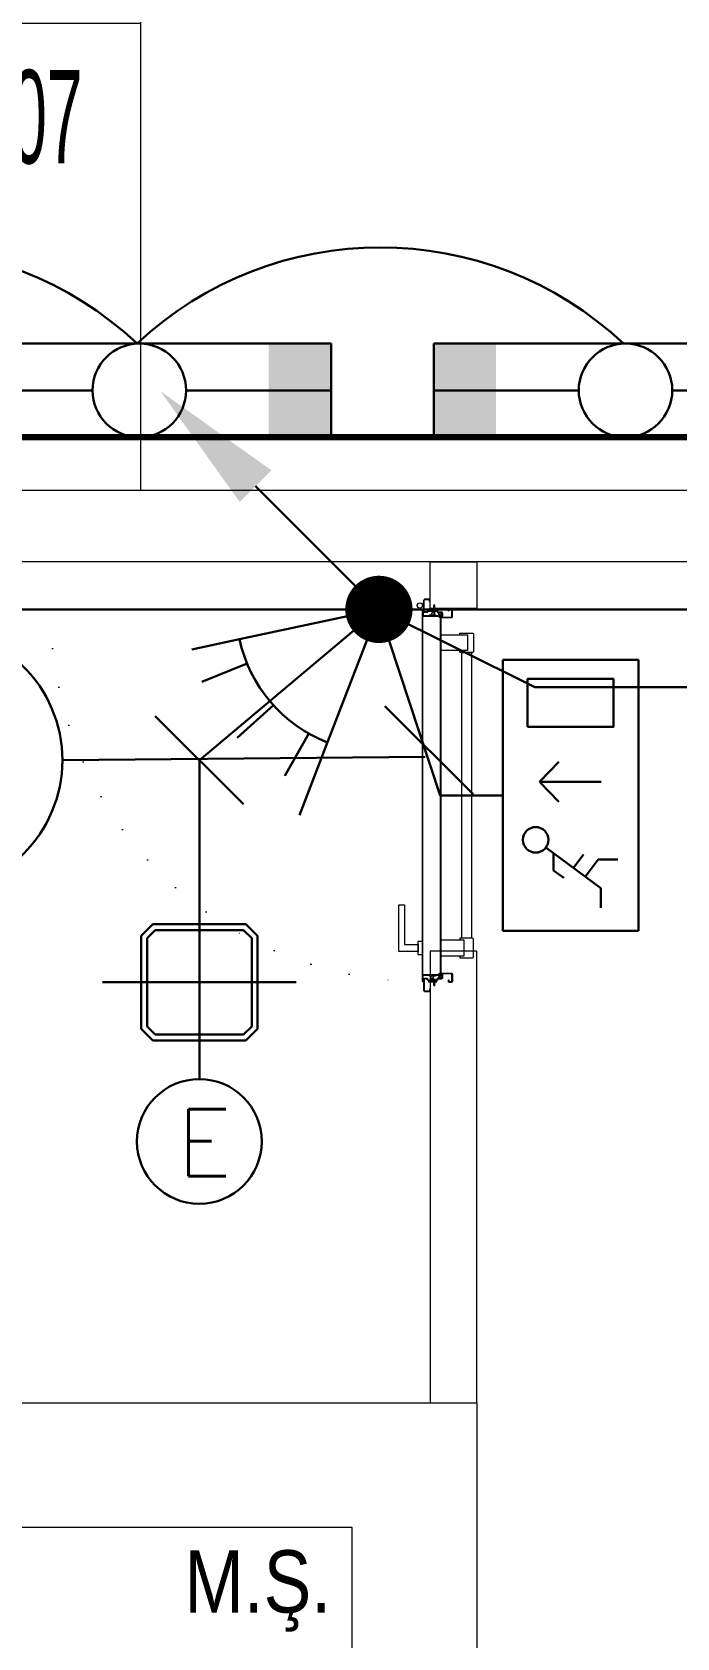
# Model space of a CAD drawing. Header units: metres. Extents: x -13316 to 152404, y -3899 to 30226.
# Drawn here: x 9192 to 9399, y 2415 to 2930 of the extents above; entities that cross this region are included whole.
import ezdxf
from ezdxf.enums import TextEntityAlignment as Align

# ---------------------------------------------------------------- set-up
doc = ezdxf.new("R2010")
doc.units = ezdxf.units.M
doc.header["$LTSCALE"] = 100
doc.header["$MEASUREMENT"] = 0
doc.linetypes.add('DOT2', pattern=[0.125, 0, -0.125])
doc.linetypes.add('HIDDEN', pattern=[0.375, 0.25, -0.125])
doc.layers.get('0').update_dxf_attribs({"color": 9, "lineweight": 9})
for name, color, linetype, lineweight in [('00', 9, 'Continuous', 9), ('01', 9, 'Continuous', 9), ('06D', 9, 'Continuous', 9), ('10', 9, 'Continuous', 9), ('14', 9, 'Continuous', 9), ('20', 9, 'DOT2', 9), ('21', 9, 'Continuous', 9), ('21_mahal200', 9, 'Continuous', 9), ('E-1x8 W ACİL ÇIKIŞ ARMATÜRÜ (TİP2)', 7, 'Continuous', 30), ('E-2x18(W) PL DOWNLIGHT ARMATÜR (SIVAÜSTÜ)', 7, 'Continuous', 30), ('E-2x36 W SIVAÜSTÜ FLUORESAN ARMATÜR (ETANŞ)', 7, 'Continuous', 30), ('E-ACİL AYDINLATMA KİTİ', 7, 'Continuous', 30), ('E-DUVARA MONTE PIR (HAREKET SENSÖRÜ)', 7, 'Continuous', 30), ('E-KABLO', 7, 'Continuous', 30), ('E-LINYE', 7, 'Continuous', 30), ('E-YUKARI ÇIKAN HAT', 7, 'Continuous', 30)]:
    doc.layers.add(name, color=color, linetype=linetype, lineweight=lineweight)
doc.styles.add('Arial', font='arial.ttf', dxfattribs={"height": 2.5})
doc.styles.add('E-YAZI', font='txttw.shx')
doc.styles.add('MuuM_TEXT-STANDART', font='ARIALN.TTF')
doc.dimstyles.new('MuuM_DIM200', dxfattribs={"dimscale": 20, "dimtxt": 2, "dimasz": 1, "dimexe": 1, "dimexo": 1, "dimgap": 1, "dimtad": 1, "dimdec": 1, "dimrnd": 0.5, "dimdsep": 46, "dimtxsty": 'MuuM_TEXT-STANDART', "dimblk": 'ARCHTICK', "dimcen": 0, "dimdle": 0.15, "dimclrd": 256, "dimclre": 256, "dimclrt": 256, "dimadec": 0, "dimazin": 0, "dimtfac": 5, "dimtdec": 1, "dimtix": 1, "dimtmove": 2, "dimatfit": 3, "dimldrblk": 'DOT', "dimfxl": 3, "dimfxlon": 1, "dimtolj": 1, "dimlwd": -1, "dimlwe": -1, "dimarcsym": 0})

# ---------------------------------------------------------------- blocks, each defined once
blk = doc.blocks.new('100_YUKARI ÇIKAN HAT')
at = {"layer": 'E-YUKARI ÇIKAN HAT', "color": 3, "linetype": 'Continuous'}
blk.add_line((2.472, 2.471), (0, 0), dxfattribs=at)
at = {"layer": 'E-YUKARI ÇIKAN HAT', "color": 4, "linetype": 'Continuous', "const_width": 0.675}
blk.add_lwpolyline([(-0.338, 0, 1), (0.337, 0, 1)], format="xyb", close=True, dxfattribs=at)
at = {"layer": 'E-YUKARI ÇIKAN HAT', "color": 3, "linetype": 'Continuous'}
blk.add_solid([(2.154, 2.789), (2.79, 2.152), (4.382, 4.379)], dxfattribs=at)
blk = doc.blocks.new('100_DUVARA MONTE PIR (HAREKET SENSÖRÜ)')
at = {"layer": 'E-DUVARA MONTE PIR (HAREKET SENSÖRÜ)', "color": 4}
for p, q in [((3.645, 1.193), (2.717, 0.889)), ((2.717, 0.889), (0, 0)), ((3.799, 0.528), (2.831, 0.393)), ((0, 0), (2.232, -1.786)), ((3.751, -0.797), (2.796, -0.594)), ((3.311, -1.936), (2.468, -1.443)), ((2.232, -1.786), (3.454, -2.765))]:
    blk.add_line(p, q, dxfattribs=at)
blk.add_arc((0, 0), 2.859, 321.3229, 18.1202, dxfattribs=at)
blk = doc.blocks.new('100_1x8 W ACİL ÇIKIŞ ARMATÜRÜ (TİP2)')
at = {"layer": 'E-1x8 W ACİL ÇIKIŞ ARMATÜRÜ (TİP2)', "color": 4}
for p, q in [((-3.4, 0), (-3.4, 3.4)), ((-3.4, 3.4), (3.4, 3.4)), ((3.4, 3.4), (3.4, 0)), ((3.4, 0), (-3.4, 0))]:
    blk.add_line(p, q, dxfattribs=at)
at = {"layer": 'E-1x8 W ACİL ÇIKIŞ ARMATÜRÜ (TİP2)', "color": 1}
for p, q in [((-0.16, 1.989), (0.335, 2.471)), ((0.34, 2.476), (0.34, 0.934)), ((0.34, 2.476), (0.84, 1.989)), ((-1.305, 2.317), (-2.331, 0.937)), ((-1.882, 2.125), (-2.072, 1.87)), ((-1.448, 2.125), (-1.882, 2.125)), ((-1.484, 1.378), (-1.818, 1.627)), ((-1.608, 1.01), (-2.039, 1.33)), ((-2.821, 0.937), (-2.331, 0.937)), ((-1.608, 1.01), (-1.608, 0.516))]:
    blk.add_line(p, q, dxfattribs=at)
blk.add_lwpolyline([(1.715, 2.777), (2.92, 2.777), (2.92, 0.623), (1.715, 0.623)], close=True, dxfattribs=at)
blk.add_circle((-1.115, 2.574), 0.32, dxfattribs=at)
blk = doc.blocks.new('100_2x18(W) PL DOWNLIGHT ARMATÜR (SIVAÜSTÜ)')
at = {"layer": 'E-2x18(W) PL DOWNLIGHT ARMATÜR (SIVAÜSTÜ)', "color": 4, "ltscale": 0.4}
for q in [(0, 25), (0, 25), (-25, 0), (-25, 0), (0, -25), (25, 0), (0, -25), (25, 0)]:
    blk.add_line((0, 0), q, dxfattribs=at)
at = {"layer": 'E-2x18(W) PL DOWNLIGHT ARMATÜR (SIVAÜSTÜ)', "color": 4}
for p, q in [((-12, 15), (-15, 12)), ((-11.38, 13.5), (-13.5, 11.38)), ((12, 15), (-12, 15)), ((11.38, 13.5), (-11.38, 13.5)), ((13.5, 11.38), (11.38, 13.5)), ((15, 12), (12, 15)), ((-15, 12), (-15, -12)), ((-13.5, 11.38), (-13.5, -11.38)), ((13.5, -11.38), (13.5, 11.38)), ((15, -12), (15, 12)), ((-15, -12), (-12, -15)), ((-13.5, -11.38), (-11.38, -13.5)), ((11.38, -13.5), (13.5, -11.38)), ((12, -15), (15, -12)), ((-12, -15), (12, -15)), ((-11.38, -13.5), (11.38, -13.5))]:
    blk.add_line(p, q, dxfattribs=at)
blk = doc.blocks.new('100_ACİL AYDINLATMA KİTİ')
at = {"layer": 'E-ACİL AYDINLATMA KİTİ', "color": 3}
blk.add_circle((0, 0), 1.251, dxfattribs=at)
at = {"layer": 'E-ACİL AYDINLATMA KİTİ', "color": 3, "style": 'E-YAZI'}
blk.add_text('E', height=1.34, dxfattribs=at).set_placement((-0.448, -0.694))
blk = doc.blocks.new('100_2x36 W SIVAÜSTÜ FLUORESAN ARMATÜR (ETANŞ)')
at = {"layer": 'E-2x36 W SIVAÜSTÜ FLUORESAN ARMATÜR (ETANŞ)', "color": 4}
for p, q in [((-6.15, 1.5), (6.15, 1.5)), ((-6.15, 1.5), (-6.15, -1.5)), ((6.15, 1.5), (6.15, -1.5)), ((-1.5, 0), (-6.15, 0)), ((1.5, 0), (6.15, 0)), ((-6.15, -1.5), (6.15, -1.5))]:
    blk.add_line(p, q, dxfattribs=at)
blk.add_circle((0, 0), 1.5, dxfattribs=at)
for points in [[(-4.15, 1.5), (-4.15, -1.5), (-6.15, 1.5), (-6.15, -1.5)], [(4.15, 1.5), (4.15, -1.5), (6.15, 1.5), (6.15, -1.5)]]:
    blk.add_solid(points, dxfattribs=at)
blk = doc.blocks.new('2.bod.sitatik')
at = {"layer": '01'}
blk.add_lwpolyline([(8420, -6500), (8420, -6500), (8420, -6460), (8420, -6150), (9220, -6150), (9220, -6190), (8470, -6190), (8470, -6460), (9015, -6460), (9015, -6545), (9220, -6545), (9220, -6585), (8975, -6585), (8975, -6500), (8470, -6500), (8470, -6585), (8420, -6585), (8420, -6500)], dxfattribs=at)
blk = doc.blocks.new('p-işyeri')
at = {"color": 0, "const_width": 2}
blk.add_lwpolyline([(200, 0), (200, 700), (-200, 700), (-200, 0)], close=True, dxfattribs=at)
blk = doc.blocks.new('*U21')
at = {"ltscale": 15}
for p, q in [((-24.9, 0.9), (-25.7, 0)), ((-24.9, -0.9), (-25.7, 0)), ((-22.9, 1.5), (-24.9, 0.9)), ((-22.9, 1.5), (-22.9, -1.5)), ((-21.2, -2.7), (-18.1, 2.8)), ((-21, -2.7), (-17.9, 2.7)), ((-19.7, -2.7), (-16.6, 2.8)), ((-19.5, -2.7), (-16.4, 2.7)), ((-18.5, 1.5), (-18.3, 2)), ((-18.2, -2.7), (-15.1, 2.8)), ((-18, -2.7), (-14.9, 2.7)), ((-17, 1.5), (-16.8, 2)), ((-16.7, -2.7), (-13.6, 2.8)), ((-16.5, -2.7), (-13.4, 2.7)), ((-15.5, 1.5), (-15.3, 2)), ((-15.2, -2.7), (-12.1, 2.8)), ((-15, -2.7), (-11.9, 2.7)), ((-14, 1.5), (-13.8, 2)), ((-13.7, -2.7), (-10.6, 2.8)), ((-13.5, -2.7), (-10.4, 2.7)), ((-12.5, 1.5), (-12.3, 2)), ((-12.2, -2.7), (-9.1, 2.8)), ((-12, -2.7), (-8.9, 2.7)), ((-11, 1.5), (-10.8, 2)), ((-10.7, -2.7), (-7.6, 2.8)), ((-10.5, -2.7), (-7.4, 2.7)), ((-9.5, 1.5), (-9.3, 2)), ((-9.2, -2.7), (-6.1, 2.8)), ((-9, -2.7), (-5.9, 2.7)), ((-8, 1.5), (-7.8, 2)), ((-7.7, -2.7), (-4.6, 2.8)), ((-7.5, -2.7), (-4.4, 2.7)), ((-6.5, 1.5), (-6.3, 2)), ((-6.2, -2.7), (-3.1, 2.8)), ((-6, -2.7), (-2.9, 2.7)), ((-5, 1.5), (-4.8, 2)), ((-4.7, -2.7), (-1.6, 2.8)), ((-4.5, -2.7), (-1.4, 2.7)), ((-3.5, 1.5), (-3.3, 2)), ((-2, 1.5), (-1.8, 2)), ((-0.5, 4.2), (-1.5, 1.5)), ((0, 0.5), (-0.6, 0.5)), ((-24.9, -0.9), (-22.9, -1.5)), ((-8.6, -1.5), (-22.9, -1.5)), ((-21.2, -2.7), (-20.9, -1.5)), ((-20.3, -1.5), (-19.1, -1.5)), ((-19.7, -2.7), (-19.4, -1.5)), ((-18.8, -1.5), (-17.6, -1.5)), ((-18.2, -2.7), (-17.9, -1.5)), ((-17.3, -1.5), (-16.1, -1.5)), ((-16.7, -2.7), (-16.4, -1.5)), ((-15.8, -1.5), (-14.6, -1.5)), ((-15.2, -2.7), (-14.9, -1.5)), ((-14.3, -1.5), (-13.1, -1.5)), ((-13.7, -2.7), (-13.4, -1.5)), ((-12.8, -1.5), (-11.6, -1.5)), ((-12.2, -2.7), (-11.9, -1.5)), ((-11.3, -1.5), (-10.1, -1.5)), ((-10.7, -2.7), (-10.4, -1.5)), ((-9.8, -1.5), (-8.6, -1.5)), ((-9.2, -2.7), (-8.9, -1.5)), ((-8.3, -1.5), (-7.1, -1.5)), ((-7.7, -2.7), (-7.4, -1.5)), ((-6.8, -1.5), (-5.6, -1.5)), ((-6.2, -2.7), (-5.9, -1.5)), ((-5.3, -1.5), (-4.1, -1.5)), ((-4.7, -2.7), (-4.4, -1.5)), ((-3.8, -1.5), (-2.1, -1.5)), ((-0.5, -4.2), (-1.5, -1.5)), ((0, -0.5), (-0.6, -0.5))]:
    blk.add_line(p, q, dxfattribs=at)
for p, q in [((-6.9, 1.5), (-22.9, 1.5)), ((-17.4, 1.5), (-18.6, 1.5)), ((-15.9, 1.5), (-17.1, 1.5)), ((-14.4, 1.5), (-15.6, 1.5)), ((-12.9, 1.5), (-14.1, 1.5)), ((-11.4, 1.5), (-12.6, 1.5)), ((-9.9, 1.5), (-11.1, 1.5)), ((-8.4, 1.5), (-9.6, 1.5)), ((-6.9, 1.5), (-8.1, 1.5)), ((-5.4, 1.5), (-6.6, 1.5)), ((-3.9, 1.5), (-5.1, 1.5)), ((-2.4, 1.5), (-3.6, 1.5)), ((-1.5, 1.5), (-2.1, 1.5)), ((0, 0.5), (0, 4.1)), ((-1.5, -1.5), (-2.1, -1.5)), ((0, -0.5), (0, -4.1))]:
    blk.add_line(p, q)
for centre, radius, start, end in [((-26, 3.9), 3.92, 274.361, 322.10246), ((-26, -3.9), 3.92, 37.89754, 85.639), ((-18, 2.8), 0.0971, 330.32042, 150.32042), ((-16.5, 2.8), 0.0971, 330.32042, 150.32042), ((-15, 2.8), 0.0971, 330.32042, 150.32042), ((-13.5, 2.8), 0.0971, 330.32042, 150.32042), ((-12, 2.8), 0.0971, 330.32042, 150.32042), ((-10.5, 2.8), 0.0971, 330.32042, 150.32042), ((-9, 2.8), 0.0971, 330.32042, 150.32042), ((-7.5, 2.8), 0.0971, 330.32042, 150.32042), ((-6, 2.8), 0.0971, 330.32042, 150.32042), ((-4.5, 2.8), 0.0971, 330.32042, 150.32042), ((-3, 2.8), 0.0971, 330.32042, 150.32042), ((-1.5, 2.8), 0.0971, 330.32042, 150.32042), ((-0.6, 0), 0.486, 90, 270), ((-0.3, 4.1), 0.25, 0, 150.08641), ((-21.1, -2.7), 0.0971, 150.32042, 330.32042), ((-19.6, -2.7), 0.0971, 150.32042, 330.32042), ((-18.1, -2.7), 0.0971, 150.32042, 330.32042), ((-16.6, -2.7), 0.0971, 150.32042, 330.32042), ((-15.1, -2.7), 0.0971, 150.32042, 330.32042), ((-13.6, -2.7), 0.0971, 150.32042, 330.32042), ((-12.1, -2.7), 0.0971, 150.32042, 330.32042), ((-10.6, -2.7), 0.0971, 150.32042, 330.32042), ((-9.1, -2.7), 0.0971, 150.32042, 330.32042), ((-7.6, -2.7), 0.0971, 150.32042, 330.32042), ((-6.1, -2.7), 0.0971, 150.32042, 330.32042), ((-4.6, -2.7), 0.0971, 150.32042, 330.32042), ((-0.3, -4.1), 0.25, 209.91359, 0)]:
    blk.add_arc(centre, radius, start, end, dxfattribs=at)
blk = doc.blocks.new('conta')
at = {"ltscale": 10}
for p, q in [((-2649.87, 5345.53), (-2649.81, 5345.61)), ((-2649.25, 5345.41), (-2649.09, 5345.51)), ((-2649.88, 5344.46), (-2649.78, 5344.3)), ((-2649.78, 5344.3), (-2649.74, 5344.3)), ((-2649.72, 5345.4), (-2649.28, 5345.4)), ((-2648.97, 5344.05), (-2648.78, 5343.8)), ((-2648.87, 5344.09), (-2648.7, 5343.86)), ((-2648.83, 5344.87), (-2648.56, 5345.24)), ((-2648.77, 5345.12), (-2648.63, 5345.3)), ((-2648.71, 5343.79), (-2648.71, 5343.79)), ((-2648.56, 5345.31), (-2648.56, 5345.31))]:
    blk.add_line(p, q, dxfattribs=at)
for centre, radius, start, end in [((-2653.03, 5345), 3.19, 350.46739, 8.93723), ((-2649.83, 5345.5), 0.05, 140.63452, 188.93723), ((-2649.74, 5345.58), 0.0696, 22.24275, 159.25804), ((-2649.08, 5345.49), 0.03, 4.79721, 123.00619), ((-2650.22, 5344.99), 1.27, 338.70659, 23.04177), ((-2649.01, 5345.57), 0.05, 18.79511, 42.1429), ((-2651.17, 5344.83), 2.33, 7.58966, 18.79511), ((-2649.87, 5344.47), 0.02, 170.46739, 213.74513), ((-2650.94, 5345.01), 1.24, 340.33821, 16.77718), ((-2649.74, 5344.58), 0.03, 160.33821, 273.26661), ((-2649.72, 5345.37), 0.03, 90, 196.77718), ((-2649.56, 5341.55), 3.01, 80.43616, 93.26661), ((-2649.28, 5345.45), 0.05, 270, 303.00619), ((-2649.22, 5344.14), 0.231, 353.95711, 81.90038), ((-2649.06, 5344.54), 0.03, 260.43616, 338.70659), ((-2648.89, 5344.11), 0.1, 173.95711, 217.26527), ((-2658.2, 5345.19), 9.36, 353.68569, 357.8537), ((-2648.79, 5344.15), 0.1, 173.68569, 217.26527), ((-2648.81, 5345.15), 0.05, 187.58966, 322.73473), ((-2648.79, 5344.84), 0.05, 142.73473, 180.2669), ((-2648.74, 5343.83), 0.05, 217.26527, 307.26527), ((-2648.74, 5343.83), 0.05, 307.26527, 37.26527), ((-2648.59, 5345.27), 0.05, 52.73473, 142.73473), ((-2648.59, 5345.27), 0.05, 322.73473, 52.73473)]:
    blk.add_arc(centre, radius, start, end, dxfattribs=at)
for points, knots in [([(-2648.98, 5345.6), (-2649, 5345.63), (-2649.09, 5345.71), (-2649.23, 5345.44), (-2649.32, 5345.74), (-2649.39, 5345.46), (-2649.51, 5345.75), (-2649.59, 5345.5), (-2649.65, 5345.57), (-2649.68, 5345.61)], [0.0086373, 0.0086373, 0.0086373, 0.0086373, 0.1097304, 0.3133405, 0.4430081, 0.5658764, 0.7165186, 0.8527974, 0.9648495, 0.9648495, 0.9648495, 0.9648495]), ([(-2649.74, 5344.31), (-2649.74, 5344.34), (-2649.7, 5344.52), (-2649.59, 5344.33), (-2649.34, 5344.36), (-2649.23, 5344.37), (-2649.18, 5344.37)], [0, 0, 0, 0, 0.1008757, 0.3841126, 0.5436166, 0.6906785, 0.6906785, 0.6906785, 0.6906785])]:
    blk.add_open_spline(points, degree=3, knots=knots, dxfattribs=at)
blk = doc.blocks.new('p-yn_sackasa')
at = {"layer": '10', "linetype": 'Continuous'}
for p, q in [((0, 6.16), (0, 6.9)), ((0.01, 6.9), (0.01, 6.15)), ((0.14, 6.9), (0.14, 6.16)), ((0.15, 6.9), (0.15, 6.16)), ((2.69, 7.16), (0.26, 7.16)), ((2.69, 7.15), (0.26, 7.15)), ((2.69, 7.02), (0.26, 7.02)), ((0.26, 7.01), (2.69, 7.01)), ((0.26, 6.05), (0.76, 6.05)), ((0.75, 6.04), (0.26, 6.04)), ((0.26, 5.91), (0.75, 5.91)), ((0.76, 5.9), (0.26, 5.9)), ((0.75, 5.91), (0.75, 6.04)), ((0.76, 5.9), (0.76, 6.05)), ((2.8, 3.29), (2.8, 6.9)), ((2.81, 3.29), (2.81, 6.9)), ((2.94, 3.29), (2.94, 6.9)), ((2.95, 3.29), (2.95, 6.9)), ((-2.19, 0), (-2.19, -0.15)), ((0.67, -0.71), (0.67, 2.27)), ((0.69, -0.71), (0.69, 2.27)), ((0.81, -0.71), (0.81, 2.27)), ((0.83, -0.71), (0.83, 2.27)), ((0.92, 2.33), (0.95, 2.32)), ((0.93, 2.34), (0.95, 2.33)), ((1.01, 2.46), (0.99, 2.47)), ((0.99, 2.46), (1.01, 2.45)), ((1.11, 2.52), (1.11, 3.73)), ((1.12, 2.52), (1.12, 3.73)), ((1.25, 3.73), (1.25, 2.52)), ((1.26, 2.52), (1.26, 3.73)), ((1.37, 3.98), (2.49, 3.98)), ((2.49, 3.97), (1.37, 3.97)), ((1.37, 3.84), (2.49, 3.84)), ((2.49, 3.83), (1.37, 3.83)), ((2.6, 3.69), (2.5, 3.36)), ((2.51, 3.35), (2.61, 3.69)), ((2.73, 3.65), (2.63, 3.32)), ((2.74, 3.64), (2.64, 3.31)), ((-2.95, -0.25), (-2.95, -1.75)), ((-2.94, -1.75), (-2.94, -0.25)), ((-2.81, -0.25), (-2.81, -1.75)), ((-2.8, -0.25), (-2.8, -1.75)), ((-2.19, 0), (-2.7, 0)), ((-2.2, -0.01), (-2.7, -0.01)), ((-2.2, -0.14), (-2.7, -0.14)), ((-2.19, -0.15), (-2.7, -0.15)), ((1.01, -1.85), (-2.7, -1.85)), ((1.01, -1.86), (-2.7, -1.86)), ((-2.7, -1.99), (1.01, -1.99)), ((1.01, -2), (-2.7, -2)), ((-2.2, -0.14), (-2.2, -0.01)), ((0.92, -0.77), (0.95, -0.76)), ((0.93, -0.78), (0.95, -0.77)), ((0.99, -0.89), (1.01, -0.88)), ((1.01, -0.89), (0.99, -0.91)), ((1.11, -0.96), (1.11, -1.75)), ((1.12, -0.96), (1.12, -1.75)), ((1.25, -0.96), (1.25, -1.75)), ((1.26, -0.96), (1.26, -1.75))]:
    blk.add_line(p, q, dxfattribs=at)
for points in [[(0.15, 2.14), (0.67, 2.14), (0.67, -0.54), (0.15, -0.54)], [(0.15, 2.14), (0.41, 2.14), (0.41, -0.54), (0.15, -0.54)]]:
    blk.add_lwpolyline(points, close=True, dxfattribs=at)
for centre, radius, start, end in [((0.26, 6.9), 0.261, 90, 180), ((0.26, 6.16), 0.261, 180, 270), ((0.26, 6.9), 0.249, 90, 180), ((0.26, 6.16), 0.249, 181.345, 271.3502), ((0.26, 6.9), 0.122, 90, 180), ((0.26, 6.16), 0.122, 180, 270), ((0.26, 6.9), 0.11, 90, 180), ((0.26, 6.16), 0.11, 180, 270), ((2.69, 6.9), 0.261, 0, 90), ((2.69, 6.9), 0.249, 0, 90), ((2.69, 6.9), 0.122, 0, 90), ((2.69, 6.9), 0.11, 0, 90), ((0.89, 2.27), 0.219, 63.2153, 180), ((0.89, 2.27), 0.206, 63.2169, 180), ((0.89, 2.27), 0.0801, 63.215, 180), ((0.89, 2.27), 0.0674, 63.2144, 180), ((1.04, 2.52), 0.206, 243.2197, 0), ((1.04, 2.52), 0.219, 243.2148, 0), ((1.04, 2.52), 0.0801, 243.2203, 0), ((1.04, 2.52), 0.0674, 243.2129, 0), ((1.37, 3.73), 0.253, 90, 180), ((1.37, 3.73), 0.24, 90, 180), ((1.37, 3.73), 0.114, 90, 180), ((1.37, 3.73), 0.101, 90, 180), ((2.49, 3.72), 0.261, 342.8602, 90), ((2.49, 3.72), 0.249, 342.8613, 90), ((2.49, 3.72), 0.122, 342.8607, 90), ((2.49, 3.72), 0.11, 342.8621, 90), ((2.72, 3.29), 0.232, 162.8601, 0), ((2.72, 3.29), 0.219, 162.8613, 0), ((2.72, 3.29), 0.0927, 162.8605, 0), ((2.72, 3.29), 0.0801, 162.8624, 0), ((-2.7, -0.25), 0.253, 90, 180), ((-2.7, -1.75), 0.253, 180, 270), ((-2.7, -0.25), 0.24, 90, 180), ((-2.7, -1.75), 0.24, 180, 270), ((-2.7, -0.25), 0.114, 90, 180), ((-2.7, -1.75), 0.114, 180, 270), ((-2.7, -0.25), 0.101, 90, 180), ((-2.7, -1.75), 0.101, 180, 270), ((0.89, -0.71), 0.219, 180, 296.785), ((0.89, -0.71), 0.206, 180, 296.7851), ((0.89, -0.71), 0.0801, 180, 296.785), ((0.89, -0.71), 0.0674, 180, 180.5245), ((0.89, -0.71), 0.0674, 180, 296.7871), ((1.04, -0.96), 0.219, 0, 116.7854), ((1.04, -0.96), 0.206, 0, 116.7836), ((1.04, -0.96), 0.0801, 0, 116.7811), ((1.04, -0.96), 0.0674, 0, 116.7871), ((1.01, -1.75), 0.114, 270, 0), ((1.01, -1.75), 0.24, 270, 0), ((1.01, -1.75), 0.101, 270, 0), ((1.01, -1.75), 0.253, 270, 0)]:
    blk.add_arc(centre, radius, start, end, dxfattribs=at)
at = {"layer": '10', "xscale": 0.0842696629213483, "yscale": 0.0842696629213483, "zscale": 0.0842696629213483}
blk.add_blockref('*U21', (0.95, 1.35), dxfattribs=at)
at = {"layer": '14', "xscale": -0.7887640449438696, "yscale": 0.7887640449438696, "zscale": 0.7887640449438204, "rotation": 90}
blk.add_blockref('conta', (4217.78, -2086.42), dxfattribs=at)
blk = doc.blocks.new('*U623')
at = {"layer": '06D'}
for points in [[(9.87, 4.76), (9.87, 11.01), (24.87, 11.01), (24.87, 9.14), (12.12, 9.14), (12.12, 9.14), (12.12, 4.76), (9.87, 4.76)], [(8.8, 3.51), (8.8, 4.76), (13.2, 4.76), (13.2, 3.51), (8.8, 3.51)]]:
    blk.add_lwpolyline(points, dxfattribs=at)
for points in [[(8.5, -9.99), (13.5, -9.99), (13.5, -2.49), (8.5, -2.49)], [(111.5, -11.11), (106.5, -11.11), (106.5, -2.49), (111.5, -2.49)], [(105.87, -12.36), (14.12, -12.36), (14.12, -9.23), (105.87, -9.23)]]:
    blk.add_lwpolyline(points, close=True, dxfattribs=at)
for points in [[(8.5, -8.61), (7.87, -8.61), (7.87, -12.61, 0.414214), (8.25, -12.98), (13.75, -12.98, 0.414214), (14.12, -12.61), (14.12, -8.61), (13.5, -8.61)], [(111.5, -8.61), (112.12, -8.61), (112.12, -12.61, -0.414214), (111.75, -12.98), (106.25, -12.98, -0.414214), (105.87, -12.61), (105.87, -8.61), (106.5, -8.61)]]:
    blk.add_lwpolyline(points, format="xyb", dxfattribs=at)
at = {"layer": '10', "ltscale": 10}
for p, q in [((0.3, 3.41), (0.3, 3.29)), ((119.6, 3.51), (0.4, 3.51)), ((0.4, 3.19), (2.25, 3.19)), ((119.54, 3.36), (0.45, 3.36)), ((0.45, 3.36), (0.45, 3.34)), ((0.45, 3.34), (2.35, 3.34)), ((2, 0.88), (1, 0.88)), ((2, 0.88), (1, 0.88)), ((2, 0.68), (1, 0.68)), ((2, 0.68), (1, 0.68)), ((1, 0.28), (2, -0.37)), ((1, 0.28), (2, -0.37)), ((2, -0.37), (2, 1.13)), ((2, 1.13), (2.3, 1.13)), ((2, -0.37), (2, 1.13)), ((2, 1.13), (2.3, 1.13)), ((2.3, 3.14), (2.3, -2.39)), ((2.3, 1.13), (2.3, -0.37)), ((2.3, 1.13), (2.3, -0.37)), ((2.45, 3.24), (2.45, -2.29)), ((117.55, 3.24), (117.55, -2.29)), ((119.54, 3.34), (117.65, 3.34)), ((117.7, 3.14), (117.7, -2.39)), ((117.7, 1.13), (118, 1.13)), ((117.7, 0.69), (117.7, 1.13)), ((117.7, -0.81), (117.7, 0.69)), ((119.6, 3.19), (117.75, 3.19)), ((118, 1.13), (118, 0.69)), ((118, 0.69), (118, -0.81)), ((119, 0.04), (118, 0.69)), ((119.55, 3.36), (119.55, 3.34)), ((119.7, 3.41), (119.7, 3.29)), ((120.84, 2.95), (120.84, 3.38)), ((120.84, 2.95), (120.84, 3.38)), ((121.05, 2.95), (121.05, 3.38)), ((121.05, 2.95), (121.05, 3.38)), ((121.22, 3.11), (121.05, 3.11)), ((121.22, 3.11), (121.05, 3.11)), ((121.22, 3.11), (121.22, 3.24)), ((121.22, 3.11), (121.22, 3.24)), ((121.6, 3.68), (121.73, 3.58)), ((121.6, 3.68), (121.73, 3.58)), ((2, -0.81), (2, -0.37)), ((2, -0.81), (2, -0.37)), ((2.3, -0.81), (2, -0.81)), ((2.3, -0.81), (2, -0.81)), ((2.3, -0.37), (2.3, -0.81)), ((2.3, -0.37), (2.3, -0.81)), ((117.6, -2.49), (2.4, -2.49)), ((117.5, -2.34), (2.5, -2.34)), ((118, -0.81), (117.7, -0.81)), ((118, -0.36), (119, -0.36)), ((118, -0.56), (119, -0.56))]:
    blk.add_line(p, q, dxfattribs=at)
blk.add_circle((120.95, 4.22), 0.843, dxfattribs=at)
blk.add_circle((120.95, 4.22), 0.843, dxfattribs=at)
for centre, radius, start, end in [((0.4, 3.41), 0.1, 90, 180), ((0.4, 3.29), 0.1, 180, 270), ((0.45, 3.36), 0.005, 90, 180), ((0.45, 3.34), 0.005, 180, 270), ((2.25, 3.14), 0.05, 0, 90), ((2.35, 3.24), 0.1, 0, 90), ((117.65, 3.24), 0.1, 90, 180), ((117.75, 3.14), 0.05, 90, 180), ((119.54, 3.36), 0.005, 0, 90), ((119.54, 3.34), 0.005, 270, 0), ((119.6, 3.41), 0.1, 0, 90), ((119.6, 3.29), 0.1, 270, 0), ((120.42, 3.21), 0.302, 299.9685, 74.4476), ((120.42, 3.21), 0.302, 299.9685, 74.4476), ((120.42, 3.21), 0.428, 322.379, 23.648), ((120.42, 3.21), 0.428, 322.379, 23.648), ((120.95, 4.22), 1.01, 285.7139, 320.5908), ((120.95, 4.22), 1.01, 285.7139, 320.5908), ((2.44, -2.35), 0.141, 194.9271, 255.0729), ((117.5, -2.29), 0.05, 270, 0), ((117.6, -2.39), 0.1, 270, 0)]:
    blk.add_arc(centre, radius, start, end, dxfattribs=at)
at = {"layer": '20'}
blk.add_lwpolyline([(119.7, 3.35), (119.7, 122.75, 0.414214), (0.3, 3.35, -1)], format="xyb", dxfattribs=at)
at = {"xscale": -1, "rotation": 180}
blk.add_blockref('p-yn_sackasa', (0, 0.95), dxfattribs=at)
at = {"rotation": 180}
blk.add_blockref('p-yn_sackasa', (120, 0.95), dxfattribs=at)
blk = doc.blocks.new('_ArchTick')
at = {"color": 0, "linetype": 'ByBlock', "const_width": 0.15}
blk.add_lwpolyline([(-0.5, -0.5), (0.5, 0.5)], dxfattribs=at)
blk = doc.blocks.new('_Dot')
at = {"color": 0, "linetype": 'ByBlock', "lineweight": -2}
blk.add_line((-0.5, 0), (-1, 0), dxfattribs=at)
at = {"color": 0, "linetype": 'ByBlock', "const_width": 0.5}
blk.add_lwpolyline([(-0.25, 0, 1), (0.25, 0, 1)], format="xyb", close=True, dxfattribs=at)
blk = doc.blocks.new('0_roomno2')
blk.add_lwpolyline([(19.375, -10.5), (0, -10.5), (0, 0), (19.375, 0)], close=True)
for points in [[(0, -3), (19.375, -3)], [(8.125, -3), (8.125, -10.5)], [(11.875, -3), (11.875, -10.5)], [(15.625, -3), (15.625, -10.5)], [(0, -6.75), (8.125, -6.75)]]:
    blk.add_lwpolyline(points)
at = {"style": 'MuuM_TEXT-STANDART', "width": 0.6}
blk.add_text('H:', height=1.5, dxfattribs=at).set_placement((0.35, -8.608), align=Align.MIDDLE_LEFT)
at = {"style": 'Arial'}
blk.add_attdef('ODANO', (0, 1.17), '', height=2, dxfattribs=at)
blk.add_attdef('MEKANADI', text='', height=2, dxfattribs=at).set_placement((0.35, -3), align=Align.BOTTOM_LEFT)
at = {"style": 'MuuM_TEXT-STANDART', "width": 0.6}
for tag, p in [('YER01', (10, -4.5)), ('TAVAN01', (13.75, -4.5)), ('DUVAR01', (17.5, -4.5)), ('YER02', (10, -6.75)), ('TAVAN02', (13.75, -6.75)), ('DUVAR02', (17.5, -6.75)), ('YER03', (10, -9)), ('TAVAN03', (13.75, -9)), ('DUVAR03', (17.5, -9))]:
    blk.add_attdef(tag, text='', height=1.5, dxfattribs=at).set_placement(p, align=Align.MIDDLE_CENTER)
for tag, p in [('M2', (0.35, -4.875)), ('TEMIZTAVANYUKSEKLIGI', (1.8, -8.608))]:
    blk.add_attdef(tag, text='', height=1.5, dxfattribs=at).set_placement(p, align=Align.MIDDLE_LEFT)
blk = doc.blocks.new('2.bod.Mimari')
at = {"layer": '00'}
blk.add_lwpolyline([(9000, -6190), (9015, -6190), (9015, -6205), (9000, -6205), (9000, -6190)], dxfattribs=at)
blk.add_lwpolyline([(9000, -6460), (9015, -6460), (9015, -6315), (9000, -6315)], close=True, dxfattribs=at)
at = {"layer": '06D', "color": 89, "linetype": 'HIDDEN', "true_color": 0x2e4d23, "rotation": 90}
blk.add_blockref('p-işyeri', (9140, -5950), dxfattribs=at)
at = {"layer": '10', "rotation": 89.99999999999999}
blk.add_blockref('*U623', (9000.95, -6325), dxfattribs=at)
at = {"layer": '21_mahal200'}
ref = blk.add_blockref('0_roomno2', (8519.63, -5957.15), dxfattribs=dict(at, xscale=20, yscale=20, zscale=20))
ref.add_attrib('ODANO', 'B2-31', (8519.63, -5933.75), dxfattribs={"layer": '0', "height": 40, "style": 'Arial'})
ref.add_attrib('MEKANADI', 'S.A.S.', dxfattribs={"layer": '0', "height": 40, "style": 'Arial'}).set_placement((8526.63, -6017.15), align=Align.BOTTOM_LEFT)
ref.add_attrib('M2', '#### m2', dxfattribs={"layer": '0', "height": 30, "style": 'MuuM_TEXT-STANDART', "width": 0.6}).set_placement((8526.63, -6054.65), align=Align.MIDDLE_LEFT)
ref.add_attrib('TEMIZTAVANYUKSEKLIGI', '2.40 M', dxfattribs={"layer": '0', "height": 30, "style": 'MuuM_TEXT-STANDART', "width": 0.6}).set_placement((8555.63, -6129.31), align=Align.MIDDLE_LEFT)
ref.add_attrib('YER01', 'Y04', dxfattribs={"layer": '0', "height": 30, "style": 'MuuM_TEXT-STANDART', "width": 0.6}).set_placement((8719.63, -6047.15), align=Align.MIDDLE_CENTER)
ref.add_attrib('TAVAN01', 'T09', dxfattribs={"layer": '0', "height": 30, "style": 'MuuM_TEXT-STANDART', "width": 0.6}).set_placement((8794.63, -6047.15), align=Align.MIDDLE_CENTER)
ref.add_attrib('DUVAR01', 'D07', dxfattribs={"layer": '0', "height": 30, "style": 'MuuM_TEXT-STANDART', "width": 0.6}).set_placement((8869.63, -6047.15), align=Align.MIDDLE_CENTER)
at = {"layer": '21', "style": 'MuuM_TEXT-STANDART'}
blk.add_text('M.Ş.', height=20, dxfattribs=at).set_placement((8921.17, -6527.33))
at = {"layer": '21_mahal200'}
blk.add_leader([(9340.88, -6167.15), (8907.13, -6167.15)], dimstyle='MuuM_DIM200', override={"dimasz": 1, "dimfxl": 10}, dxfattribs=at)

msp = doc.modelspace()

# ---------------------------------------------------------------- linework, layer by layer
at = {"layer": 'E-KABLO', "color": 5}
for p, q in [((8828.6, 2744.7), (9303.6, 2744.7)), ((9303.6, 2744.7), (9500.07, 2744.7))]:
    msp.add_line(p, q, dxfattribs=at)
at = {"layer": 'E-KABLO', "color": 6}
for p, q in [((9303.6, 2744.7), (9246, 2696.29)), ((9353.6, 2719.7), (9303.6, 2744.7)), ((9353.6, 2719.7), (9430, 2719.7)), ((9246, 2656.08), (9246, 2696.29))]:
    msp.add_line(p, q, dxfattribs=at)
at = {"layer": 'E-KABLO', "color": 4}
for p, q in [((9323.29, 2685), (9303.6, 2744.7)), ((9343.31, 2685), (9323.29, 2685))]:
    msp.add_line(p, q, dxfattribs=at)
at = {"layer": 'E-KABLO', "color": 6}
for centre in [(9148.01, 2746.95), (9304.04, 2746.95)]:
    msp.add_arc(centre, 113.95, 46.7911, 133.2089, dxfattribs=at)
at = {"layer": 'E-LINYE', "color": 7, "linetype": 'Continuous'}
for p, q in [((9305.55, 2713.63), (9333.84, 2685.35)), ((9231.86, 2710.43), (9260.14, 2682.15)), ((9202.04, 2696.29), (9318.44, 2697.42))]:
    msp.add_line(p, q, dxfattribs=at)
msp.add_circle((9159.6, 2696.29), 42.44, dxfattribs=at)

# ---------------------------------------------------------------- block references
for name in ['2.bod.sitatik', '2.bod.Mimari']:
    msp.add_blockref(name, (320, 8950))
at = {"layer": 'E-1x8 W ACİL ÇIKIŞ ARMATÜRÜ (TİP2)', "xscale": 12.8, "yscale": 12.8, "zscale": 12.8, "rotation": 90}
msp.add_blockref('100_1x8 W ACİL ÇIKIŞ ARMATÜRÜ (TİP2)', (9386.83, 2685), dxfattribs=at)
at = {"layer": 'E-2x18(W) PL DOWNLIGHT ARMATÜR (SIVAÜSTÜ)', "color": 6, "xscale": 1.243104, "yscale": 1.243104, "zscale": 1.243104}
msp.add_blockref('100_2x18(W) PL DOWNLIGHT ARMATÜR (SIVAÜSTÜ)', (9246, 2625), dxfattribs=at)
at = {"layer": 'E-2x36 W SIVAÜSTÜ FLUORESAN ARMATÜR (ETANŞ)', "xscale": 10, "yscale": 10, "zscale": 10}
for p in [(9226.73, 2815), (9382.71, 2815)]:
    msp.add_blockref('100_2x36 W SIVAÜSTÜ FLUORESAN ARMATÜR (ETANŞ)', p, dxfattribs=at)
at = {"layer": 'E-ACİL AYDINLATMA KİTİ', "xscale": 16, "yscale": 16, "zscale": 16}
msp.add_blockref('100_ACİL AYDINLATMA KİTİ', (9246, 2573.91), dxfattribs=at)
at = {"layer": 'E-DUVARA MONTE PIR (HAREKET SENSÖRÜ)', "xscale": -15.99999999999999, "yscale": 15.99999999999999, "zscale": 16, "rotation": 30.22092826594473}
msp.add_blockref('100_DUVARA MONTE PIR (HAREKET SENSÖRÜ)', (9303.6, 2744.7), dxfattribs=at)
at = {"layer": 'E-YUKARI ÇIKAN HAT', "xscale": -16, "yscale": 16, "zscale": 16}
msp.add_blockref('100_YUKARI ÇIKAN HAT', (9303.6, 2744.7), dxfattribs=at)

doc.saveas('drawing.dxf')
